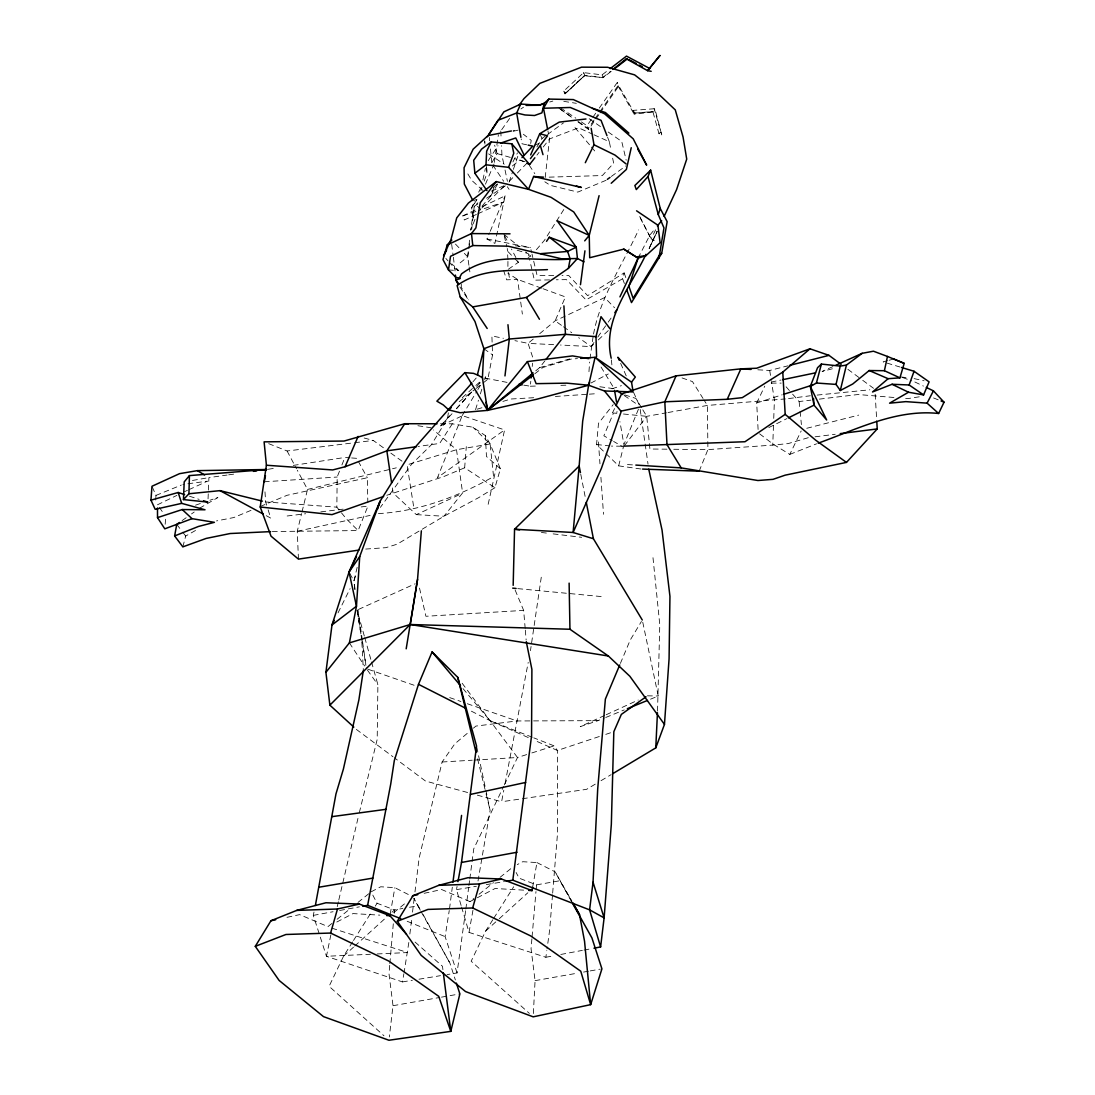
<?xml version="1.0" encoding="UTF-8"?>
<svg xmlns="http://www.w3.org/2000/svg" width="1095" height="1095" viewBox="0 0 1095 1095"><rect width="100%" height="100%" fill="white"/><g stroke="black" fill="none" stroke-linecap="round" stroke-linejoin="round"><path stroke-width="0.75" stroke-dasharray="5 3.75" d="M461.31 284.289L461.296 287.301L468.592 299.838M507.943 261.431L507.861 269.575L518.373 262.348L511.488 249.03M507.957 259.802L507.272 248.497M361.186 506.93L367.92 506.109L358.147 530.569L346.65 519.208L336.849 507.163L337.164 477.037L339.546 471.001M371.547 661.969L377.884 684.676L377.2 739.358L359.119 813.517M657.534 711.079L659.779 624.629L652.976 557.519M673.781 449.265L707.904 449.621L772.755 445.104L773.494 425.065M773.741 418.386L774.411 400.017L771.537 381.963M208.05 498.841L208.926 477.598L227.062 475.052M533.361 1013.532L535.072 980.641L531.048 948.64L531.924 938.566M155.709 500.032L155.969 495.405L151.972 486.262M588.959 371.711L589.644 362.075M471.712 229.211L474.217 206.353L477.844 202.808M440.45 423.792L452.317 423.806L472.903 427.214L485.372 435.618L490.122 443.968L500.401 468.783L494.94 487.699L464.663 467.784L466.292 446.623M552.523 894.834L549.622 930.298L547.048 948.845M552.66 893.15L557.464 834.034L557.41 750.472L554.138 745.873L533.799 737.866M165.167 524.231L165.687 518.113M389.724 965.311L388.999 973.715L393.009 1005.703L389.327 1036.965M389.861 963.641L393.338 923.359M394.214 913.285L394.501 909.931L377.063 903.252L371.109 891.85L380.718 886.772L394.857 887.675L413.061 896.901M532.061 936.896L535.975 891.563M536.112 889.893L536.55 884.856L519.126 878.176L516.128 872.496M640.904 469.002L618.661 465.868L596.556 444.515L598.513 423.286L613.2 404.616M589.945 358.982L593.244 335.604M523.78 385.153L530.308 386.22L530.788 381.279M532.225 366.469L532.54 363.184M468.906 265.25L467.688 256.832L468.797 246.827M468.988 245.157L469.55 240.161M408.832 942.453L404.164 972.127M409.858 934.035L411.706 918.869M412.514 912.135L414.156 898.666M414.978 891.919L419.084 858.234L442.106 761.997L454.863 743.792L468.482 732.336M449.511 908.877L452.317 887.183M465.621 910.78L457.053 972.949L447.116 974.577M465.84 909.096L468.687 887.333M468.906 885.663L469.577 880.64M469.796 878.956L473.752 848.817L503.645 786.429M448.348 412.829L447.54 418.673L431.129 445.035L411.515 464.348L380.389 507.368M461.584 907.057L469.016 932.406L545.871 957.263L546.816 950.528M460.16 262.827L467.688 256.832L468.633 250.344M468.879 248.716L469.823 242.214M541.272 577.229L530.459 650.69M494.297 162.375L498.389 134.753M457.053 972.949L445.131 936.622L449.251 910.506M530.705 143.513L531.212 140.365L523.355 134.233M478.009 881.01L490.108 810.368L476.9 747.734M532.622 887.32L536.947 862.573L522.767 861.71L517.264 864.612M390.217 914.092L394.857 887.675M313.991 912.067L313.293 915.379L326.461 956.277L402.454 981.914L403.877 973.756M469.016 932.406L473.095 909.48M461.118 905.469L456.478 889.633L457.067 886.43M477.324 795.148L501.606 801.759L503.796 790.22M505.055 783.623L528.214 662.407M593.545 334.043C600.539 296.403 622.891 264.223 638.563 229.895M476.092 388.451L487.822 379.267L492.558 354.917L491.901 335.932L503.413 338.287M330.854 934.856L326.461 956.277L370.411 954.265M482.922 179.895L485.386 168.37M488.165 504.316L504.59 429.924L462.213 415.58L437.535 477.557L504.59 429.924M337.246 906.605L338.41 901.609M338.807 899.939L358.708 815.173M354.753 589.411L353.904 581.007L357.394 566.334M482.471 206.558L505.137 195.827L494.899 243.418L486.974 239.011L489.561 232.838M298.456 559.121L297.265 531.28L301.604 513.569M302.001 511.967L307.517 489.438L297.306 470.22M618.661 465.868L623.383 447.075L613.624 441.436M633.567 110.349L634.169 114.291L655.604 111.539L661.763 134.918L658.971 133.7L652.853 111.526L654.194 108.747L633.567 110.349L634.169 114.291L618.415 86.546L617.334 82.371L597.733 110.321M182.851 546.87L185.685 536.044L197.237 529.501M624.383 283.495L622.617 278.732L624.136 272.888L587.645 295.664L568.702 275.488L562.05 275.475M475.545 409.667L478.447 400.222M480.376 393.926L481.814 389.218M484.715 379.773L485.674 376.625M355.108 589.438L353.904 581.007L355.998 574.629M509.079 182.14L512.857 170.957M513.391 169.355L518.25 154.984M480.856 190.653L481.964 187.478M484.195 181.127L486.974 173.188L486.604 166.673M481.978 206.243L490.724 195.991L494.57 185.904M341.914 464.978L344.884 457.45L349.935 457.82M474.984 219.342L470.658 230.142L474.217 206.353L478.323 203.643M699.171 471.192L707.904 449.621L707.397 405.437L703.893 399.826M638.44 409.174L623.917 444.666L619.934 421.63M473.368 217.837L471.658 207.886L475.285 199.29M490.218 231.291L505.137 195.827M620.386 663.419L630.172 640.151L641.424 621.454M485.468 184.179L494.05 164.004M657.082 231.757L649.171 248.36L657.096 231.346M649.171 248.36L657.027 231.579M352.604 941.905L343.543 956.222L329.102 986.308L383.948 1035.76M614.569 408.558L612.461 412.938L617.375 411.898M504.371 784.896L517.497 757.507L530.24 753.456M492.846 919.704L485.591 931.147L471.165 961.232L529.391 1013.422M758.096 429.473L756.686 402.987L764.762 386.152M759.601 433.812L772.878 443.981L789.796 454.398L801.17 430.978M655.645 229.786L651.142 238.915L657.109 241.447M478.707 192.172L481.526 186.478M338.04 612.844L350.126 588.59M512.925 161.964L517.47 152.876M638.084 258.146L649.882 235.083L655.234 228.54M490.724 195.991L497.554 184.165M492.038 162.334L497.103 153.587L494.625 145.156M462.213 415.58L476.982 391.052M477.858 389.601L481.335 383.839M471.658 207.886L476.681 199.564M536.892 146.922L542.052 138.449L546.076 135.534M563.802 209.528L544.475 240.257L536.126 250.002M353.507 940.468L371.629 911.848M375.257 906.112L377.063 903.252M493.749 918.267L513.678 886.772M476.968 199.577L474.463 203.519L480.691 209.241M452.317 423.806L439.67 443.434L418.222 446.445M488.219 160.691L498.02 145.662M577.818 121.737L588.617 129.497L599.198 114.263M600.156 112.867L618.415 86.546L617.334 82.371M594.037 120.094L588.193 128.485L588.617 129.497M595.009 118.698L598.91 113.1M599.882 111.704L618.401 85.15L634.47 113.127L655.604 111.539L654.194 108.747L661.763 134.918M593.983 342.516L591.136 346.595L560.462 345.021M597.774 337.096L607.246 323.518M608.204 322.163L611.995 316.742M578.434 121.709L588.193 128.485L586.961 125.692L591.861 118.712M592.833 117.316L596.761 111.717M501.702 129.689L510.037 117.849M624.396 445.747L646.734 416.333L666.403 412.801M535.756 370.808L539.671 367.605L544.831 360.953M536.947 155.107L539.041 152.41M543.229 147.017L549.512 138.942L578.598 127.814L592.422 134.083M611.202 71.38L603.112 77.622L584.826 75.377L564.965 93.828L563.624 91.2L583.635 72.626L602.086 74.871L608.861 69.669M472.944 381.813L476.243 377.98M452.03 413.732L440.464 425.941L464.869 414.622M456.519 408.777L472.219 391.462M440.464 425.941L451.77 413.609M456.286 408.681L472.109 391.421M509.326 181.25L512.761 177.719M517.36 173.01L527.68 162.416L514.801 158.707M481.868 208.064L506.889 183.563M658.971 133.7L660.394 132.262M493.571 187.423L497.198 183.864M593.504 344.377L591.136 346.595L578.68 337.671M598.253 339.956L610.107 328.883M584.429 75.76L564.965 93.828L584.826 75.377L583.635 72.626L584.429 75.76L603.112 77.622L602.086 74.871M343.543 956.222L353.48 947.189M354.725 946.066L387.041 916.707M392.01 912.19L394.501 909.931L402.837 908.453M485.591 931.147L498.02 919.855M499.265 918.732L527.845 892.753M462.282 397.704L474.6 386.603M475.832 385.495L483.21 378.843M473.423 728.175L475.901 726.081L516.977 720.962L597.993 720.647L604.18 718.128M533.238 339.067L528.077 343.365L514.924 340.654M539.684 333.701L555.151 320.821L604.659 297.594L614.541 307.709M393.789 912.6L406.642 902.129M512.378 166.002L519.851 159.952L524.04 161.909M331.881 923.482L327.952 926.644L299.647 914.626L285.289 917.692M337.109 919.266L350.181 908.713M358.024 902.389L369.795 892.904M424.148 893.301L441.696 889.551L469.933 901.623L473.861 898.461M479.09 894.232L493.489 882.625M500.032 877.355L513.131 866.802M602.401 77.8L610.367 71.476M459.161 401.728L474.792 389.478M534.825 373.751L542.928 367.468L571.042 359.092L577.462 358.612M547.418 134.562L563.501 122.873M611.338 176.446L625.957 165.851M182.112 520.59L186.15 517.73M191.515 513.925L194.212 512.022M520.933 108.966L523.519 107.187M486.563 198.222L507.163 184.644M494.94 487.699L478.72 497.623L443.954 516.238L397.129 544.201L385.851 547.678L365.607 549.074M595.269 784.143L586.633 789.317L501.606 801.759M601.032 780.68L611.12 774.644M199.577 508.217L217.891 497.527L209.912 500.251M622.617 278.732L586.058 299.934L566.443 279.622L556.328 279.786M590.944 383.045L608.286 373.97M336.795 922.031L353.001 913.586L379.855 915.146M469.933 901.623L475.846 898.53M477.324 897.763L495.063 888.51L523.643 890.139M528.118 257.476L530.911 256.079L525.751 251.918M768.813 427.556L786.894 418.605M157.475 504.795L176.87 495.392M476.38 214.456L464.266 219.972L462.829 215.866L476.421 209.419M392.338 487.918L393.091 492.969L416.346 514.636L461.009 493.941M184.33 491.778L187.409 490.368M188.942 489.657L207.407 481.184L182.892 484.442M604.673 715.432L580.268 726.628L597.993 720.647M606.206 714.734L638.248 700.02M477.885 213.771L503.632 202.055L478.515 210.555M832.884 366.579L822.085 371.479L835.061 368.071M358.599 609.381L415.169 583.786M491.436 191.132L503.878 185.767M534.278 145.443L538.849 143.5M464.663 467.784L443.516 476.667L386.768 495.282M606.028 180.305L577.804 192.104L550.279 185.356L544.831 181.784M251.001 510.352L233.769 517.552L216.509 520.919M260.405 506.424L287.041 495.296L367.304 477.748L367.838 502.769M605.727 717.485L624.259 709.916M650.539 699.185L658.259 696.023L642.642 621.673M155.969 495.405L181.305 485.085M789.796 454.398L816.61 443.803M195.567 505.165L200.344 503.522M462.829 215.866L476.955 211.089M611.982 388.821L621.426 385.632M599.321 736.511L557.41 750.472L534.428 740.288M605.768 734.375L612.214 732.226M756.686 402.987L782.213 394.775M378.405 513.596C418.906 511.406 458.381 496.514 493.558 476.599L490.122 443.968L472.903 427.214M531.841 752.949L554.138 745.873M549.758 101.999L552.838 101.069M477.16 409.188L481.978 407.737M502.879 401.427L510.913 399.004L533.936 397.704M539.671 367.605L573.096 357.928M887.648 360.666L883.145 361.925L899.926 366.989M889.154 360.255L893.657 358.996M757.822 369.795L769.703 370.466L787.811 365.853M806.755 428.282L858.658 415.128M307.517 489.438L396.308 467.825M513.185 131.29L518.113 130.141L513.144 130.757M297.265 531.28L370.137 515.403M771.167 382.059L781.022 380.02M545.871 957.263L554.166 955.702M560.804 954.457L582.362 950.392M584.018 950.077L592.313 948.516M313.293 915.379L333.058 911.724M339.642 910.492L359.406 906.838M668.046 412.514L707.397 405.437L785.389 398.922M409.503 907.276L417.838 905.811L420.302 910.205M536.55 884.856L559.887 880.736L571.823 901.336M393.009 1005.703L439.807 997.449M441.477 997.148L459.873 993.904M535.072 980.641L576.846 973.263M583.539 972.086L588.549 971.197M590.219 970.909L600.252 969.13M192.446 480.459L208.926 477.598M490.122 443.968L456.505 449.716L407.08 464.855L413.924 508.436M456.478 889.633L476.352 886.293M486.303 884.623L504.521 881.557M402.454 981.914L412.377 980.285M419.002 979.204L440.505 975.659M788.523 398.594L810.341 395.76M268.302 469.249L274.954 468.222M293.268 465.402L344.884 457.45M919.266 396.814L907.659 398.621L902.691 398.21M228.704 474.833L236.958 473.67M808.315 437.685L788.126 443.598L772.755 445.104M815.05 436.823L835.211 434.263M268.699 443.667L287.095 450.989L352.987 442.914M354.671 442.708L373.258 440.436L384.085 448.252M287.15 515.991L305.669 513.733M320.808 511.871L344.364 508.997M792.616 394.173L799.131 401.536L810.916 400.14M819.334 399.127L858.056 394.515L894.423 397.526M817.13 395.09L869.8 389.806M634.47 113.127L652.853 111.526M555.37 396.472L587.618 394.282M589.315 394.159L597.802 393.584M264.292 481.786L337.164 477.037M525.189 628.503L523.656 610.394L425.9 616.28L418.961 585.633M442.106 761.997L472.26 760.204M473.943 760.108L517.497 757.507L460.803 681.432M272.299 531.54L358.147 530.569M377.173 953.95L407.6 952.554L332.209 928.259M621.467 446.226L611.421 446.103M530.308 386.22L538.795 385.974M560.873 385.344L565.978 385.194M549.567 279.909L534.387 280.169L530.185 261.938M771.222 383.099L781.173 383.113M553.728 275.447L537.084 275.406L532.019 254.122M666.964 449.183L649.91 449.005L646.734 416.333L642.587 409.448M647.405 695.818L658.259 696.023M553.646 344.665L528.077 343.365L533.019 358.243M416.346 514.636L443.954 516.238L462.61 492.914L456.505 449.716L433.524 429.938M627.449 464.567L635.853 465.088M448.485 269.931L458.764 270.67L451.77 263.854M264.976 491.86L265.661 501.934L336.849 507.163M351.618 457.956L356.655 458.326M517.798 588.631L601.169 596.556M616.827 413.335L613.501 413.007L603.865 435.783L612.228 440.628M623.466 414.006L646.734 416.333M596.556 444.515L609.764 445.925M515.225 245.786L530.459 247.566L531.636 252.48M541.395 532.471L546.432 533.073M553.139 533.881L581.664 537.317M901.034 376.954L909.206 377.994M599.841 386.754L614.268 388.739L600.334 365.881M417.893 425.722L430.978 427.748M563.788 101.356L576.353 103.327M484.962 378.09L507.437 382.47M486.974 239.011L530.459 247.566M526.627 144.773L522.028 143.787L521.193 138.928M914.106 378.61L924.098 380.786M364.183 438.014L373.258 440.436M467.606 792.506L425.517 781.05L394.323 757.754M497.103 153.587L513.199 158.241M517.155 250.235L528.283 253.643L529.802 260.281M624.78 394.939L635.962 398.443L641.766 408.079M189.449 496.199L199.112 499.375M368.029 669.25L416.073 685.935M449.703 697.611L460.913 701.498M467.332 703.729L516.977 720.962M682.034 377.926L692.478 381.594L703.017 398.429M902.567 377.515L911.765 380.868M541.477 288.163L517.565 279.417L507.765 273.066M543.079 288.751L565.403 296.923L555.151 320.821L562.063 325.776M532.238 737.25L489.985 720.62L470.207 710.587M933.556 397.95L939.551 400.373M407.189 921.292L445.131 936.622M484.839 377.994L487.822 379.267M528.296 737.578L489.985 720.62L462.679 688.221M593.955 134.781L609.326 141.734L610.983 149.974M914.845 381.977L923.413 386.07M536.947 862.573L555.124 871.825L571.932 901.308M458.764 270.67L454.89 268.59L449.237 262.239M266.249 515.677L270.711 518.099L267.18 506.78M488.63 153.861L504.22 164.236M560.544 107.83L575.833 118.178M581.404 121.928L586.961 125.692M624.164 395.487L638.289 405.123M558.929 108.159L572.863 117.836M589.206 118.725L602.756 128.197M608.177 131.989L621.727 141.474L626.176 160.212M483.894 348.73L492.558 354.917M563.46 326.762L571.754 332.716M560.27 109.13L572.425 117.863M390.847 453.125L403.028 461.926M847.886 369.33L861.395 379.322M862.737 380.321L873.536 388.301M356.34 729.393L392.968 756.741M563.624 91.2L565.745 92.87M503.837 234.248L519.304 246.717M500.401 468.783L486.467 456.505L485.372 435.618M415.06 942.056L442.489 966.296L442.914 969.636M482.827 190.393L471.753 180.374L466.634 171.929M508.039 251.658L513.774 257.599M514.924 258.79L518.373 262.348M455.465 244.075L459.914 248.716M464.362 253.356L467.688 256.832M445.857 258.434L448.115 260.98M786.101 386.795L791.521 392.941M574.984 127.581L590.383 145.813M591.478 147.113L595.872 152.328M176.747 524.395L181.715 530.856M182.701 532.156L185.685 536.044M367.372 670.03L377.884 684.676M159.336 507.423L163.032 512.652M492.818 165.099L503.686 181.305M507.313 186.711L509.12 189.408M529.268 165.263L534.798 173.64M349.387 642.888L364.635 665.979M459.886 286.917L468.249 299.743M419.796 908.686L413.91 898.379L417.838 905.811M423.149 914.585L449.867 962.97L455.369 979.984M571.385 901.253L555.124 871.825M421.123 911.67L449.867 962.97M639.713 216.523L651.142 238.915L639.644 216.728M358.298 461.31L367.304 477.748M349.852 573.52L353.904 581.007M287.095 450.989L296.512 468.742M504.603 235.726L508.422 243.117M540.314 134.904L542.052 138.449M620.646 363.348L626.764 377.091M633.581 392.352L639.028 404.561M515.129 590.027L523.656 610.394M607.547 137.149L609.326 141.734M624.136 272.888L625.82 277.651M503.577 270.356L506.629 279.827L517.565 279.417L522.37 314.073M265.661 501.934L266.674 505.165M364.307 636.017L357.066 610.079L361.35 636.879M364.772 637.646L371.095 660.353M477.584 758.835L485.674 792.082M486.07 793.752L490.108 810.368M504.22 235.822L506.889 246.909M503.686 163.579L501.975 155.504L501.496 145.703M505.041 170.026L507.423 181.332M612.653 158.214L613.652 163.169L602.373 175.542L545.228 177.267L549.512 138.942L547.924 130.866M580.774 474.313L585.633 499.087M508.422 272.477L509.805 279.704M357.326 611.681L361.706 638.974M769.703 370.466L771.277 380.321M361.61 638.549L365.894 665.349M640.178 409.407L648.035 464.198M469.153 266.934L470.357 275.351M357.997 609.682L362.336 640.028M362.568 641.725L366.428 668.703M451.66 244.294L453.166 255.628M453.385 257.257L455.15 271.847M611.38 359.885L612.078 366.633M799.131 401.536L799.939 409.763M800.103 411.419L801.403 424.586M489.342 137.505L489.657 140.79M490.464 148.988L491.915 163.757M525.326 630.145L526.147 640.014M484.934 144.088L484.688 140.858L484.934 144.266M598.417 441.956L599.964 463.828M600.909 477.283L603.523 514.294M486.495 166.385L486.974 173.188M875.179 394.255L876.739 420.672M361.87 642.286L363.348 670.414M500.785 131.003L501.182 139.174M480.075 382.812L476.708 386.521L480.021 382.785"/><path stroke-width="1.5" d="M645.954 254.327C630.569 287.054 602.236 319.576 611.202 358.202M513.172 585.332L514.554 529.241L579.159 466.059L582.677 421.205L588.617 385.221L595.105 357.312L580.665 358.38M203.519 500.743L207.913 502.112L183.454 499.58L188.929 493.763L189.435 475.6L266.632 469.509L261.691 470.207M183.454 499.58L184.206 481.882L189.435 475.6M486.988 190.639L474.874 173.256L486.002 164.797L486.659 151.178L491.19 141.953L511.789 143.801L529.624 164.537L534.853 157.803M612.557 773.782L655.782 747.871L657.452 712.749M632.869 390.299L631.528 382.141L595.105 357.312L633.143 391.928L604.481 390.97L588.617 385.221L537.262 399.114L487.535 410.379L482.402 377.707L483.894 348.73L474.997 321.56L460.228 296.978L457.121 285.576C482.827 266.687 517.319 271.204 547.445 269.63M593.969 948.202L600.607 946.942L589.589 909.849L593.038 882.228L597.719 788.756L605.371 699.089L619.729 664.966M471.849 383.086L411.446 451.427L380.129 501.182L359.721 556.561L356.464 606.233L349.387 642.888L325.913 672.33L329.882 705.166L353.822 727.094M655.782 747.871L664.46 724.411L669.072 658.861L669.948 596.337L662.051 530.131L648.746 469.166M270.616 531.622L230.183 533.525L206.161 538.425L182.851 546.87L174.625 535.948L198.469 526.462L214.401 522.329L192.049 518.674L164.784 528.83L157.516 517.62L182.222 509.545L205.025 509.777L181.688 503.371L155.175 509.298L150.959 500.155L151.972 486.262L179.512 473.67L197.415 470.631L266.632 469.509M406.19 648.815L417.551 579.406L421.356 530.842M580.473 284.7L584.935 250.837M531.102 377.994L531.431 374.695M504.973 375.927L509.312 339.026L507.957 324.709M600.607 946.942L604.111 917.87L611.338 824.302L613.83 731.693L621.344 714.405L646.023 696.803M506.177 881.283L512.816 880.175L531.554 735.922L531.896 669.401L526.284 641.656M325.913 672.33L331.99 624.971L349.045 572.028L380.129 501.182L377.501 509.161M452.96 882.173L461.57 815.405M457.956 881.639L461.488 862.463L476.558 746.092L457.792 677.381L432.087 651.922L418.482 684.32L394.309 760.601L390.737 783.993L367.646 905.305L362.705 906.222M358.9 550.073L298.456 559.121L271.026 536.167L260.227 506.999L266.413 465.238L264.1 441.846L344.022 441.052L404.808 423.71L437.056 423.779M459.996 278.075L455.999 277.473L448.485 269.931L450.524 256.312L472.794 245.554L508.012 246.17L561.653 258.831L577.435 258.516L583.977 261.842M363.348 670.414L358.873 699.938L343.378 769.128L335.973 793.902L315.374 905.428M329.882 705.166L410.214 624.506L417.551 579.406M658.916 258.201L663.981 227.924L658.273 214.579L647.994 176.569L650.663 170.136L660.23 208.433L667.156 221.669L661.681 253.41L631.486 302.576L626.751 289.86M528.693 890.427L532.047 890.618L532.622 887.32M174.625 535.948L176.747 524.395L179.429 522.493M264.292 481.786L265.469 475.654M460.228 296.978L472.725 306.901L526.435 297.429L568.373 268.398L570.166 259.077L567.621 251.453L549.348 237.232L546.542 241.324M893.657 358.996L904.196 363.348L899.939 377.857L884.404 370.712L887.47 356.45L873.44 351.208L862.203 353.302L835.978 365.183M631.24 147.715L626.381 169.438L611.215 183.262M884.404 370.712L869.197 370.534L852.704 384.016L840.303 390.504L836.06 384.413L840.193 366.113L846.421 365.087L862.203 353.302M840.303 390.504L846.421 365.087M637.769 149.125L646.652 165.14L633.211 138.819L604.604 113.825L573.328 99.577L548.869 99.084L544.256 103.19L541.915 112.867L534.565 115.509L525.011 114.975L516.676 112.99L498.033 120.245L487.357 136.738M636.578 210.815L657.903 225.214L660.107 242.707L645.94 255.669L638.084 258.146L623.835 249.126L589.685 257.736L589.247 235.384L599.088 195.663M596.57 356.71L595.995 336.658L601.018 316.674L610.107 328.883M821.387 364.074L817.568 367.674L810.314 386.453L826.657 419.987L814.023 405.15L810.314 386.453L816.432 383.017L821.387 364.074L840.193 366.113M456.369 983.077L459.873 993.904L450.798 1031.367L388.944 1040.25L323.49 1016.625L279.115 980.436L255.286 946.34L285.932 934.487L330.608 933.049L337.479 909.001L359.406 904.073L389.929 915.735L406.478 934.213M573.027 904.183L591.916 937.895L601.921 968.842L590.657 1004.649L533.183 1016.831L465.553 991.564L421.178 955.36L397.334 921.265L427.994 909.411L472.67 907.974L479.528 883.939L501.469 879.011L532.047 890.618M589.63 382.073L588.617 385.221L566.813 383.14L536.139 383.661L527.42 361.596L572.548 355.902L588.631 358.667M658.273 214.579L660.23 208.433M629.091 285.685L638.084 258.146L623.835 249.126M451.811 240.092L447.239 244.924L442.982 259.597L448.485 269.931M899.939 377.857L888.127 378.692L872.537 391.969L892.055 384.277L909.137 384.975L914.051 371.273L901.486 367.468M584.703 240.859L589.247 235.384L573.739 211.951L551.045 197.319L528.515 189.325L508.586 167.316L513.774 153.232L511.789 143.801M543.572 177.157L533.635 176.473L528.515 189.325L496.227 181.578L468.414 203.054L456.738 217.878L451.017 239.435L443.584 255.888L446.582 250.153M892.055 384.277L908.508 392.229L923.591 394.912L929.094 381.868L914.051 371.273M266.413 465.238L332.688 469.947L345.103 466.73L358.133 436.399M530.664 154.901L539.739 133.713L559.23 122.12L585.962 118.999M841.138 364.348L828.983 355.355L809.999 348.799L756.631 368.235L740.863 368.851L676.067 375.845L664.816 401.797L666.992 444.638L681.199 467.893L757.918 480.513L773.002 479.35L785.17 475.162L846.462 462.405L877.232 428.925L876.835 422.314M620.646 411.2L664.816 401.797L727.244 399.292L740.863 368.851L751.033 369.426M543.599 103.861L538.973 105.271L520.714 104.052L516.676 112.99L520.905 137.313M664.117 216.413L676.573 189.613L686.729 159.103L683.047 136.943L675.273 109.883L654.988 90.666L634.621 74.871L607.615 67.274L581.527 67.165L539.862 83.371L523.944 98.632L518.92 105.544M619.934 296.854L638.084 258.146M615.965 405.629L621.577 393.94L676.067 375.845M818.184 443.174C856.851 429.254 896.449 408.955 938.62 413.486L944.041 402.193L933.419 390.847L926.274 387.438M334.262 620.427L331.99 624.971L356.464 606.233L349.045 572.028L356.505 556.63M585.305 162.703L593.996 144.786L591.163 128.348M908.508 392.229L889.578 403.179L905.825 401.632L927.095 403.152L933.419 390.847M459.654 277.541L461.529 273.914C492.463 250.399 534.141 262.034 570.166 259.077M547.609 129.251L543.49 108.254L548.869 99.084M659.491 255.094L633.115 298.305L628.626 285.59M255.286 946.34L270.93 920.744L296.704 910.41L325.94 902.759L359.406 904.073M397.334 921.265L412.993 895.683L438.766 885.335L467.989 877.697L501.469 879.011M489.013 134.233L503.892 111.841L520.714 104.052M349.045 572.028L359.721 556.561M530.432 158.652L547.514 135.821L539.739 133.713M614.829 312.664L616.731 309.953M631.528 382.141L635.333 377.05L617.922 357.244L619.277 360.296M651.196 71.312L647.61 70.682L659.915 55.53L647.61 70.682L626.326 58.815L613.036 69.355M545.857 359.612L565.458 334.331L563.911 305.861M527.42 361.596L487.535 410.379L460.146 412.733L448.745 409.9L443.311 404.945L436.878 401.181L464.882 372.628L473.546 373.368L477.831 375.133M657.383 225.926L661.667 220.697M496.227 181.578L480.226 202.739L475.901 227.897L471.48 233.577L447.239 244.924M647.994 176.569L636.304 189.599L634.867 185.507L650.663 170.136M568.373 268.398L577.435 258.516L576.244 247.169L557.109 220.711L589.247 235.384M522 157.639L532.759 146.1L528.16 145.115M448.745 409.9L451.208 407.682M727.244 399.292L742.287 397.649L782.774 372.095L809.999 348.799M533.155 372.957L487.535 410.379L464.882 372.628M613.884 69.3L627.353 58.87L626.326 58.815M533.47 374.791L487.535 410.379L486.057 402.358M610.216 68.629L626.491 56.119L649.814 68.547M491.19 141.953L481.54 149.139L473.697 160.294L474.874 173.256M607.355 179.347L610.011 177.417M782.774 372.095L785.183 414.348L744.983 441.737L623.151 446.158M788.4 417.852L814.023 405.15L813.53 398.443M627.353 708.657L647.446 700.444M544.256 103.19L538.973 105.271L526.106 105.394M345.103 466.73L386.85 450.853L416.565 446.678M383.62 496.446L332.004 514.623L260.227 506.999M500.661 143.103L515.772 137.943L523.957 154.765M783.815 394.268L812.531 385.029M459.941 278.705L455.821 279.978L458.038 284.07M349.387 642.888L410.214 624.506L569.947 629.255L608.382 656.014L629.858 676.272L664.46 724.411M150.959 500.155L178.17 492.49L184.617 494.611M789.454 365.429L828.983 355.355M470.494 794.409L525.668 782.446M270.93 920.744L275.721 919.732M412.993 895.683L417.77 894.656M782.665 379.678L815.515 372.847M461.488 862.463L517.032 852.252M660.367 253.657L661.681 253.41M319.179 887.169L372.861 878.108M253.438 471.356L256.736 470.891M331.881 816.651L385.919 809.328M636.797 256.846L645.94 255.669M840.248 433.62L877.232 428.925M511.474 130.962L488.096 135.534L473.149 149.18L464.075 167.713L464.321 184.056L472.903 200.536M188.929 493.763L220.013 490.642L262.403 501.127M540.697 253.657L567.621 251.453L576.244 247.169L549.348 237.232M438.766 885.335L479.528 883.939M296.704 910.41L337.479 909.001M543.49 108.254L570.317 107.488L601.045 120.327L606.958 135.616M510.024 233.837L471.48 233.577L472.794 245.554M642.56 469.071L699.171 471.192M386.576 915.543L389.929 915.735M635.853 465.088L681.199 467.893M816.432 383.017L836.06 384.413M595.995 336.658L565.458 334.331L509.312 339.026L483.894 348.73L477.406 374.818L482.402 377.707M512.706 588.138L516.101 588.467M486.002 164.797L508.586 167.316M519.591 529.843L514.554 529.241L573.109 532.485L593.408 538.74L642.286 620.016M408.079 424.217L404.808 423.71L386.85 450.853L391.599 482.868M410.214 624.506L608.382 656.014M518.866 384.345L522.137 384.879M533.635 176.473L581.349 187.45L576.422 186.068M592.477 108.309L605.412 112.539L628.886 133.111M512.816 880.175L589.589 909.849L604.111 917.87L593.038 882.228M941.043 400.989L944.041 402.193M367.646 905.305L400.852 918.732M887.47 356.45L904.196 363.348M869.197 370.534L888.127 378.692M526.832 163.223L529.624 164.537M472.67 907.974L530.842 936.006L580.761 971.224L590.657 1004.649L584.538 941.221L579.501 914.571L572.781 902.786M330.608 933.049L388.793 961.081L438.712 996.299L450.798 1031.367L443.338 972.976M593.996 144.786L615.007 155.093L626.053 163.908M418.482 684.32L465.649 708.26M628.845 59.65L636.291 63.537M639.275 65.098L642.259 66.644M220.013 490.642L263.265 514.061M197.415 470.631L204.601 474.984M617.087 390.669L622.74 394.515M909.137 384.975L923.591 394.912M846.462 462.405L815.529 440.067L785.183 414.348M927.095 403.152L938.62 413.486M182.222 509.545L192.049 518.674M432.087 651.922L460.489 685.621M604.481 390.97L621.221 411.487L601.401 468.359L573.109 532.485L579.159 466.059L580.459 472.657M458.559 283.632L455.821 279.978L455.424 275.091M472.725 306.901L487.179 328.473M526.435 297.429L539.452 319.247M573.534 904.278L579.501 914.571M178.17 492.49L181.688 503.371M540.465 145.936L542.997 154.655M457.792 677.381L475.969 752.183M586.29 502.4L593.408 538.74M614.541 390.381L616.526 401.892M569.126 583.129L569.947 629.255M157.488 508.012L157.516 517.62"/></g></svg>
